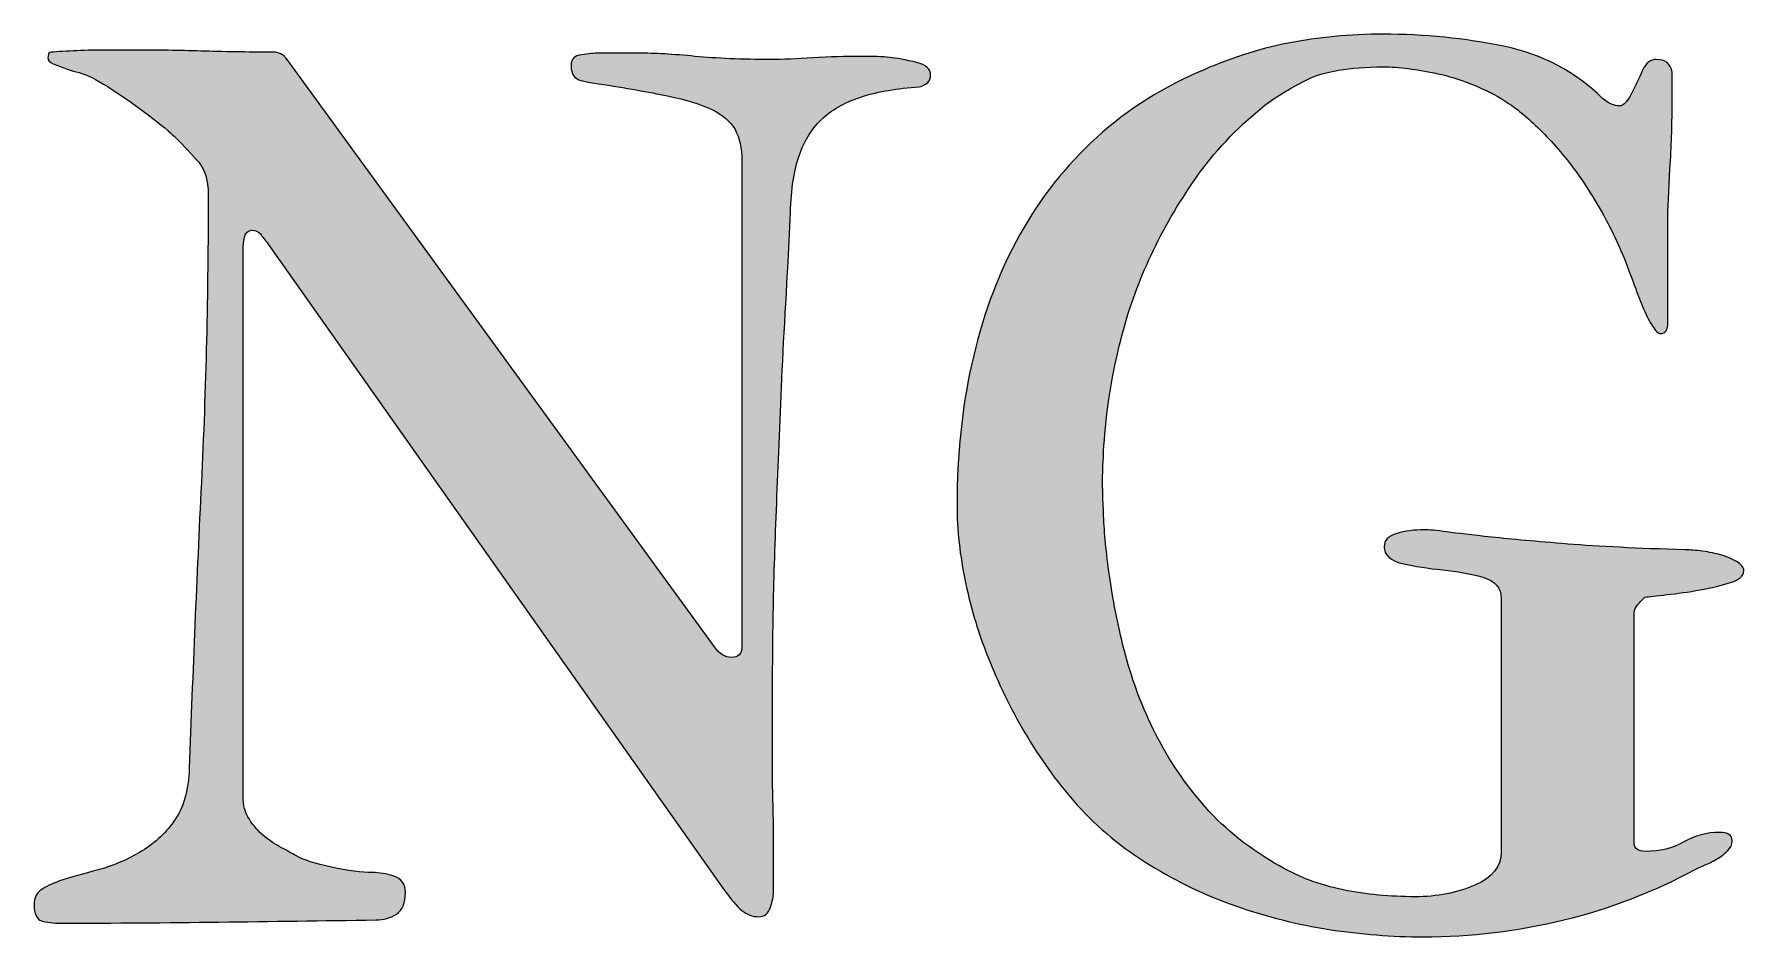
# Model space of a CAD drawing. Header units: inches. Extents: x 185 to 894, y -1024 to -60.
# Drawn here: x 569.6 to 889, y -229.3 to -60.7 of the extents above; entities that cross this region are included whole.
import ezdxf

# ---------------------------------------------------------------- set-up
doc = ezdxf.new("R2010")
doc.units = ezdxf.units.IN
doc.header["$MEASUREMENT"] = 0
doc.layers.add('Layer 1', color=7, linetype='Continuous')

# ---------------------------------------------------------------- blocks, each defined once
blk = doc.blocks.new('block 11')
at = {"layer": 'Layer 1', "true_color": 0xfccf0c}
h = blk.add_hatch(color=40, dxfattribs=at)
h.dxf.hatch_style = 2
edge = h.paths.add_edge_path()
edge.add_spline(control_points=[(608.66, -203.14), (608.66, -204.71), (609.05, -206.12), (609.84, -207.37), (610.62, -208.62), (611.54, -209.67), (612.59, -210.52), (613.64, -211.38), (614.73, -212.1), (615.84, -212.69), (616.96, -213.28), (617.85, -213.77), (618.5, -214.17), (619.95, -214.95), (622.18, -215.68), (625.2, -216.33), (628.22, -216.99), (630.78, -217.32), (632.89, -217.32), (634.07, -217.32), (635.38, -217.55), (636.83, -218.01), (638.27, -218.47), (638.99, -219.49), (638.99, -221.06), (638.99, -223.03), (638.43, -224.38), (637.32, -225.1), (636.2, -225.82), (634.92, -226.18), (633.48, -226.18), (623.63, -226.32), (613.84, -226.45), (604.12, -226.58), (594.4, -226.71), (584.62, -226.78), (574.77, -226.78), (573.19, -226.78), (571.94, -226.65), (571.03, -226.38), (570.11, -226.12), (569.65, -225.07), (569.65, -223.23), (569.65, -222.05), (570.07, -221.16), (570.93, -220.57), (571.78, -219.98), (572.93, -219.42), (574.38, -218.9), (576.48, -218.24), (578.87, -217.55), (581.57, -216.83), (584.26, -216.11), (586.85, -215.02), (589.35, -213.58), (591.84, -212.13), (593.98, -210.2), (595.75, -207.76), (597.52, -205.34), (598.47, -202.02), (598.61, -197.82), (599.26, -179.82), (600.02, -162.06), (600.87, -144.53), (601.73, -126.99), (602.15, -109.04), (602.15, -90.65), (602.15, -88.02), (601.56, -86.02), (600.38, -84.64), (599.2, -83.26), (597.69, -81.65), (595.85, -79.81), (595.06, -79.02), (593.42, -77.68), (590.92, -75.77), (588.43, -73.87), (585.93, -72.13), (583.44, -70.55), (581.2, -69.11), (579.4, -68.22), (578.02, -67.89), (576.64, -67.57), (575.03, -67.01), (573.19, -66.22), (572.54, -65.96), (572.21, -65.56), (572.21, -65.04), (572.21, -64.91), (572.24, -64.71), (572.31, -64.45), (572.37, -64.18), (572.67, -64.05), (573.19, -64.05), (574.77, -63.92), (576.48, -63.82), (578.32, -63.76), (580.15, -63.69), (582.06, -63.66), (584.03, -63.66), (584.03, -63.66), (588.95, -63.66), (588.95, -63.66), (592.76, -63.66), (596.7, -63.73), (600.77, -63.85), (604.84, -63.99), (609.38, -64.05), (614.37, -64.05), (615.28, -64.05), (616.14, -64.51), (616.93, -65.43), (616.93, -65.43), (696.71, -175.16), (696.71, -175.16), (697.63, -176.47), (698.69, -177.13), (699.87, -177.13), (701.18, -177.13), (701.84, -176.47), (701.84, -175.16), (701.84, -175.16), (701.84, -84.34), (701.84, -84.34), (701.84, -81.98), (701.41, -80.04), (700.56, -78.53), (699.7, -77.02), (698.26, -75.77), (696.22, -74.79), (694.18, -73.8), (691.43, -72.95), (687.95, -72.23), (684.47, -71.51), (680.17, -70.75), (675.04, -69.96), (672.81, -69.7), (671.4, -69.34), (670.81, -68.88), (670.22, -68.42), (669.92, -67.6), (669.92, -66.41), (669.92, -65.37), (670.58, -64.74), (671.89, -64.54), (673.2, -64.35), (674.26, -64.25), (675.04, -64.25), (675.04, -64.25), (682.53, -64.25), (682.53, -64.25), (685.55, -64.25), (689.06, -64.45), (693.07, -64.84), (697.07, -65.23), (701.84, -65.43), (707.35, -65.43), (709.45, -65.43), (712.05, -65.33), (715.14, -65.14), (718.22, -64.94), (721.21, -64.84), (724.1, -64.84), (726.33, -64.84), (728.1, -64.91), (729.42, -65.04), (730.73, -65.17), (732.44, -65.5), (734.54, -66.02), (736.24, -66.41), (737.1, -67.2), (737.1, -68.38), (737.1, -69.44), (736.38, -70.16), (734.93, -70.55), (730.86, -70.82), (727.35, -71.41), (724.39, -72.33), (721.44, -73.25), (718.97, -74.59), (717.01, -76.36), (715.04, -78.14), (713.56, -80.44), (712.57, -83.26), (711.59, -86.08), (711.03, -89.66), (710.9, -94), (710.9, -94), (710.5, -103.26), (710.5, -103.26), (709.85, -113.89), (709.35, -123.25), (709.03, -131.33), (708.7, -139.4), (708.4, -146.79), (708.14, -153.49), (707.88, -160.19), (707.71, -166.49), (707.65, -172.4), (707.58, -178.31), (707.55, -184.42), (707.55, -190.72), (707.55, -190.72), (707.55, -197.42), (707.55, -197.42), (707.55, -199.39), (707.58, -201.53), (707.65, -203.82), (707.71, -206.12), (707.75, -208.72), (707.75, -211.61), (707.75, -211.61), (707.75, -221.06), (707.75, -221.06), (707.75, -221.72), (707.55, -222.64), (707.16, -223.82), (706.76, -225), (706.04, -225.59), (704.99, -225.59), (703.81, -225.59), (702.75, -225.2), (701.84, -224.41), (700.92, -223.62), (699.73, -222.24), (698.29, -220.27), (698.29, -220.27), (613.38, -99.91), (613.38, -99.91), (612.72, -99.12), (612.23, -98.5), (611.9, -98.03), (611.57, -97.57), (611.02, -97.34), (610.23, -97.34), (609.57, -97.34), (609.15, -97.77), (608.95, -98.62), (608.75, -99.48), (608.66, -100.3), (608.66, -101.09), (608.66, -101.09), (608.66, -203.14), (608.66, -203.14)], knot_values=[0, 0, 0, 0, 1, 1, 1, 2, 2, 2, 3, 3, 3, 4, 4, 4, 5, 5, 5, 6, 6, 6, 7, 7, 7, 8, 8, 8, 9, 9, 9, 10, 10, 10, 11, 11, 11, 12, 12, 12, 13, 13, 13, 14, 14, 14, 15, 15, 15, 16, 16, 16, 17, 17, 17, 18, 18, 18, 19, 19, 19, 20, 20, 20, 21, 21, 21, 22, 22, 22, 23, 23, 23, 24, 24, 24, 25, 25, 25, 26, 26, 26, 27, 27, 27, 28, 28, 28, 29, 29, 29, 30, 30, 30, 31, 31, 31, 32, 32, 32, 33, 33, 33, 34, 34, 34, 35, 35, 35, 36, 36, 36, 37, 37, 37, 38, 38, 38, 39, 39, 39, 40, 40, 40, 41, 41, 41, 42, 42, 42, 43, 43, 43, 44, 44, 44, 45, 45, 45, 46, 46, 46, 47, 47, 47, 48, 48, 48, 49, 49, 49, 50, 50, 50, 51, 51, 51, 52, 52, 52, 53, 53, 53, 54, 54, 54, 55, 55, 55, 56, 56, 56, 57, 57, 57, 58, 58, 58, 59, 59, 59, 60, 60, 60, 61, 61, 61, 62, 62, 62, 63, 63, 63, 64, 64, 64, 65, 65, 65, 66, 66, 66, 67, 67, 67, 68, 68, 68, 69, 69, 69, 70, 70, 70, 71, 71, 71, 72, 72, 72, 73, 73, 73, 74, 74, 74, 75, 75, 75, 76, 76, 76, 77, 77, 77, 78, 78, 78, 79, 79, 79, 80, 80, 80, 81, 81, 81, 81], degree=3, periodic=1)
h = blk.add_hatch(color=40, dxfattribs=at)
h.dxf.hatch_style = 2
edge = h.paths.add_edge_path()
edge.add_spline(control_points=[(742.02, -148.57), (742.02, -139.37), (742.94, -130.61), (744.78, -122.27), (746.62, -113.93), (749.38, -106.31), (753.06, -99.41), (756.73, -92.52), (761.4, -86.38), (767.04, -80.99), (772.69, -75.61), (779.39, -71.21), (787.14, -67.79), (792.65, -65.3), (798.23, -63.49), (803.88, -62.38), (809.53, -61.26), (815.44, -60.7), (821.61, -60.7), (829.36, -60.7), (836.88, -61.46), (844.17, -62.97), (851.46, -64.48), (857.6, -67.73), (862.59, -72.72), (863.77, -73.64), (864.82, -74.1), (865.74, -74.1), (866.53, -74.1), (867.35, -73.21), (868.2, -71.44), (869.06, -69.67), (869.68, -68.32), (870.08, -67.4), (870.73, -66.09), (871.58, -65.43), (872.64, -65.43), (874.34, -65.43), (875.33, -66.22), (875.59, -67.79), (875.59, -67.79), (875.59, -74.1), (875.59, -74.1), (875.59, -77.78), (875.46, -81.68), (875.2, -85.82), (874.93, -89.96), (874.8, -93.34), (874.8, -95.97), (874.8, -95.97), (874.8, -114.48), (874.8, -114.48), (874.8, -115.93), (874.34, -116.65), (873.42, -116.65), (873.03, -116.65), (872.54, -116.19), (871.95, -115.27), (871.36, -114.35), (870.8, -113.27), (870.27, -112.02), (869.75, -110.78), (869.25, -109.53), (868.8, -108.28), (868.33, -107.03), (867.97, -106.08), (867.71, -105.42), (866.4, -101.75), (864.79, -98.17), (862.88, -94.69), (860.98, -91.21), (858.94, -88.06), (856.78, -85.23), (854.61, -82.41), (852.38, -79.91), (850.08, -77.74), (847.78, -75.58), (845.65, -73.9), (843.68, -72.72), (839.74, -70.49), (835.8, -68.95), (831.86, -68.09), (827.92, -67.24), (824.5, -66.81), (821.61, -66.81), (815.31, -66.81), (810.51, -67.63), (807.23, -69.27), (803.95, -70.92), (801.25, -72.59), (799.15, -74.29), (794.16, -78.37), (789.99, -82.8), (786.64, -87.59), (783.3, -92.39), (780.5, -97.18), (778.27, -101.97), (776.04, -106.77), (774.3, -111.5), (773.05, -116.16), (771.8, -120.82), (770.92, -125.06), (770.39, -128.86), (769.87, -132.68), (769.54, -135.93), (769.41, -138.62), (769.27, -141.31), (769.21, -143.12), (769.21, -144.03), (769.21, -145.35), (769.27, -147.58), (769.41, -150.73), (769.54, -153.88), (769.9, -157.6), (770.49, -161.86), (771.08, -166.13), (772, -170.76), (773.25, -175.75), (774.5, -180.74), (776.3, -185.67), (778.67, -190.53), (781.03, -195.39), (784.05, -199.98), (787.73, -204.32), (791.4, -208.65), (795.93, -212.39), (801.32, -215.55), (805.52, -218.04), (809.79, -219.72), (814.13, -220.57), (818.46, -221.43), (822.92, -221.85), (827.52, -221.85), (831.72, -221.85), (835.47, -221.13), (838.75, -219.68), (842.03, -218.24), (843.68, -216.2), (843.68, -213.58), (843.68, -213.58), (843.68, -166.1), (843.68, -166.1), (843.68, -164.13), (842.52, -162.82), (840.23, -162.16), (837.93, -161.5), (835.43, -161.04), (832.74, -160.78), (830.05, -160.52), (827.55, -160.12), (825.26, -159.6), (822.96, -159.07), (821.81, -158.02), (821.81, -156.45), (821.81, -155.26), (822.6, -154.44), (824.17, -153.98), (825.75, -153.52), (827.45, -153.29), (829.3, -153.29), (830.21, -153.29), (831.63, -153.43), (833.53, -153.69), (835.43, -153.95), (838.23, -154.28), (841.9, -154.67), (845.58, -155.07), (850.31, -155.49), (856.09, -155.95), (861.87, -156.41), (869.16, -156.78), (877.96, -157.04), (878.61, -157.04), (879.56, -157.1), (880.81, -157.23), (882.06, -157.37), (883.28, -157.6), (884.46, -157.92), (885.64, -158.25), (886.69, -158.68), (887.61, -159.2), (888.52, -159.73), (888.99, -160.32), (888.99, -160.98), (888.99, -161.9), (888.16, -162.62), (886.52, -163.14), (884.88, -163.67), (882.98, -164.13), (880.81, -164.52), (878.64, -164.92), (876.58, -165.21), (874.61, -165.41), (872.64, -165.61), (871.26, -165.77), (870.47, -165.9), (869.68, -166.69), (869.16, -167.28), (868.89, -167.67), (868.63, -168.07), (868.5, -168.59), (868.5, -169.25), (868.5, -169.25), (868.5, -211.8), (868.5, -211.8), (868.5, -212.86), (869.22, -213.38), (870.67, -213.38), (873.29, -213.38), (875.66, -212.79), (877.76, -211.61), (879.86, -210.42), (882.09, -209.83), (884.46, -209.83), (885.11, -209.83), (885.67, -209.93), (886.13, -210.13), (886.59, -210.33), (886.82, -210.75), (886.82, -211.41), (886.82, -212.07), (886.52, -212.69), (885.94, -213.28), (885.34, -213.87), (884.65, -214.4), (883.87, -214.86), (883.08, -215.32), (882.29, -215.71), (881.5, -216.04), (880.71, -216.37), (880.19, -216.6), (879.93, -216.73), (872.17, -220.93), (864, -224.09), (855.4, -226.18), (846.79, -228.28), (838.03, -229.34), (829.1, -229.34), (823.32, -229.34), (817.48, -228.87), (811.56, -227.96), (805.66, -227.04), (799.87, -225.59), (794.23, -223.62), (788.58, -221.65), (783.2, -219.09), (778.08, -215.94), (772.95, -212.79), (768.42, -209.05), (764.48, -204.71), (761.07, -200.9), (757.98, -196.7), (755.22, -192.1), (752.46, -187.51), (750.1, -182.78), (748.13, -177.92), (746.16, -173.06), (744.65, -168.14), (743.6, -163.14), (742.55, -158.15), (742.02, -153.29), (742.02, -148.57)], knot_values=[0, 0, 0, 0, 1, 1, 1, 2, 2, 2, 3, 3, 3, 4, 4, 4, 5, 5, 5, 6, 6, 6, 7, 7, 7, 8, 8, 8, 9, 9, 9, 10, 10, 10, 11, 11, 11, 12, 12, 12, 13, 13, 13, 14, 14, 14, 15, 15, 15, 16, 16, 16, 17, 17, 17, 18, 18, 18, 19, 19, 19, 20, 20, 20, 21, 21, 21, 22, 22, 22, 23, 23, 23, 24, 24, 24, 25, 25, 25, 26, 26, 26, 27, 27, 27, 28, 28, 28, 29, 29, 29, 30, 30, 30, 31, 31, 31, 32, 32, 32, 33, 33, 33, 34, 34, 34, 35, 35, 35, 36, 36, 36, 37, 37, 37, 38, 38, 38, 39, 39, 39, 40, 40, 40, 41, 41, 41, 42, 42, 42, 43, 43, 43, 44, 44, 44, 45, 45, 45, 46, 46, 46, 47, 47, 47, 48, 48, 48, 49, 49, 49, 50, 50, 50, 51, 51, 51, 52, 52, 52, 53, 53, 53, 54, 54, 54, 55, 55, 55, 56, 56, 56, 57, 57, 57, 58, 58, 58, 59, 59, 59, 60, 60, 60, 61, 61, 61, 62, 62, 62, 63, 63, 63, 64, 64, 64, 65, 65, 65, 66, 66, 66, 67, 67, 67, 68, 68, 68, 69, 69, 69, 70, 70, 70, 71, 71, 71, 72, 72, 72, 73, 73, 73, 74, 74, 74, 75, 75, 75, 76, 76, 76, 77, 77, 77, 78, 78, 78, 79, 79, 79, 80, 80, 80, 81, 81, 81, 82, 82, 82, 83, 83, 83, 84, 84, 84, 85, 85, 85, 86, 86, 86, 87, 87, 87, 87], degree=3, periodic=1)
at = {"layer": 'Layer 1', "lineweight": 0}
for points, knots in [([(608.66, -203.14), (608.66, -204.71), (609.05, -206.12), (609.84, -207.37), (610.62, -208.62), (611.54, -209.67), (612.59, -210.52), (613.64, -211.38), (614.73, -212.1), (615.84, -212.69), (616.96, -213.28), (617.85, -213.77), (618.5, -214.17), (619.95, -214.95), (622.18, -215.68), (625.2, -216.33), (628.22, -216.99), (630.78, -217.32), (632.89, -217.32), (634.07, -217.32), (635.38, -217.55), (636.83, -218.01), (638.27, -218.47), (638.99, -219.49), (638.99, -221.06), (638.99, -223.03), (638.43, -224.38), (637.32, -225.1), (636.2, -225.82), (634.92, -226.18), (633.48, -226.18), (623.63, -226.32), (613.84, -226.45), (604.12, -226.58), (594.4, -226.71), (584.62, -226.78), (574.77, -226.78), (573.19, -226.78), (571.94, -226.65), (571.03, -226.38), (570.11, -226.12), (569.65, -225.07), (569.65, -223.23), (569.65, -222.05), (570.07, -221.16), (570.93, -220.57), (571.78, -219.98), (572.93, -219.42), (574.38, -218.9), (576.48, -218.24), (578.87, -217.55), (581.57, -216.83), (584.26, -216.11), (586.85, -215.02), (589.35, -213.58), (591.84, -212.13), (593.98, -210.2), (595.75, -207.76), (597.52, -205.34), (598.47, -202.02), (598.61, -197.82), (599.26, -179.82), (600.02, -162.06), (600.87, -144.53), (601.73, -126.99), (602.15, -109.04), (602.15, -90.65), (602.15, -88.02), (601.56, -86.02), (600.38, -84.64), (599.2, -83.26), (597.69, -81.65), (595.85, -79.81), (595.06, -79.02), (593.42, -77.68), (590.92, -75.77), (588.43, -73.87), (585.93, -72.13), (583.44, -70.55), (581.2, -69.11), (579.4, -68.22), (578.02, -67.89), (576.64, -67.57), (575.03, -67.01), (573.19, -66.22), (572.54, -65.96), (572.21, -65.56), (572.21, -65.04), (572.21, -64.91), (572.24, -64.71), (572.31, -64.45), (572.37, -64.18), (572.67, -64.05), (573.19, -64.05), (574.77, -63.92), (576.48, -63.82), (578.32, -63.76), (580.15, -63.69), (582.06, -63.66), (584.03, -63.66), (584.03, -63.66), (588.95, -63.66), (588.95, -63.66), (592.76, -63.66), (596.7, -63.73), (600.77, -63.85), (604.84, -63.99), (609.38, -64.05), (614.37, -64.05), (615.28, -64.05), (616.14, -64.51), (616.93, -65.43), (616.93, -65.43), (696.71, -175.16), (696.71, -175.16), (697.63, -176.47), (698.69, -177.13), (699.87, -177.13), (701.18, -177.13), (701.84, -176.47), (701.84, -175.16), (701.84, -175.16), (701.84, -84.34), (701.84, -84.34), (701.84, -81.98), (701.41, -80.04), (700.56, -78.53), (699.7, -77.02), (698.26, -75.77), (696.22, -74.79), (694.18, -73.8), (691.43, -72.95), (687.95, -72.23), (684.47, -71.51), (680.17, -70.75), (675.04, -69.96), (672.81, -69.7), (671.4, -69.34), (670.81, -68.88), (670.22, -68.42), (669.92, -67.6), (669.92, -66.41), (669.92, -65.37), (670.58, -64.74), (671.89, -64.54), (673.2, -64.35), (674.26, -64.25), (675.04, -64.25), (675.04, -64.25), (682.53, -64.25), (682.53, -64.25), (685.55, -64.25), (689.06, -64.45), (693.07, -64.84), (697.07, -65.23), (701.84, -65.43), (707.35, -65.43), (709.45, -65.43), (712.05, -65.33), (715.14, -65.14), (718.22, -64.94), (721.21, -64.84), (724.1, -64.84), (726.33, -64.84), (728.1, -64.91), (729.42, -65.04), (730.73, -65.17), (732.44, -65.5), (734.54, -66.02), (736.24, -66.41), (737.1, -67.2), (737.1, -68.38), (737.1, -69.44), (736.38, -70.16), (734.93, -70.55), (730.86, -70.82), (727.35, -71.41), (724.39, -72.33), (721.44, -73.25), (718.97, -74.59), (717.01, -76.36), (715.04, -78.14), (713.56, -80.44), (712.57, -83.26), (711.59, -86.08), (711.03, -89.66), (710.9, -94), (710.9, -94), (710.5, -103.26), (710.5, -103.26), (709.85, -113.89), (709.35, -123.25), (709.03, -131.33), (708.7, -139.4), (708.4, -146.79), (708.14, -153.49), (707.88, -160.19), (707.71, -166.49), (707.65, -172.4), (707.58, -178.31), (707.55, -184.42), (707.55, -190.72), (707.55, -190.72), (707.55, -197.42), (707.55, -197.42), (707.55, -199.39), (707.58, -201.53), (707.65, -203.82), (707.71, -206.12), (707.75, -208.72), (707.75, -211.61), (707.75, -211.61), (707.75, -221.06), (707.75, -221.06), (707.75, -221.72), (707.55, -222.64), (707.16, -223.82), (706.76, -225), (706.04, -225.59), (704.99, -225.59), (703.81, -225.59), (702.75, -225.2), (701.84, -224.41), (700.92, -223.62), (699.73, -222.24), (698.29, -220.27), (698.29, -220.27), (613.38, -99.91), (613.38, -99.91), (612.72, -99.12), (612.23, -98.5), (611.9, -98.03), (611.57, -97.57), (611.02, -97.34), (610.23, -97.34), (609.57, -97.34), (609.15, -97.77), (608.95, -98.62), (608.75, -99.48), (608.66, -100.3), (608.66, -101.09), (608.66, -101.09), (608.66, -203.14), (608.66, -203.14)], [0, 0, 0, 0, 1, 1, 1, 2, 2, 2, 3, 3, 3, 4, 4, 4, 5, 5, 5, 6, 6, 6, 7, 7, 7, 8, 8, 8, 9, 9, 9, 10, 10, 10, 11, 11, 11, 12, 12, 12, 13, 13, 13, 14, 14, 14, 15, 15, 15, 16, 16, 16, 17, 17, 17, 18, 18, 18, 19, 19, 19, 20, 20, 20, 21, 21, 21, 22, 22, 22, 23, 23, 23, 24, 24, 24, 25, 25, 25, 26, 26, 26, 27, 27, 27, 28, 28, 28, 29, 29, 29, 30, 30, 30, 31, 31, 31, 32, 32, 32, 33, 33, 33, 34, 34, 34, 35, 35, 35, 36, 36, 36, 37, 37, 37, 38, 38, 38, 39, 39, 39, 40, 40, 40, 41, 41, 41, 42, 42, 42, 43, 43, 43, 44, 44, 44, 45, 45, 45, 46, 46, 46, 47, 47, 47, 48, 48, 48, 49, 49, 49, 50, 50, 50, 51, 51, 51, 52, 52, 52, 53, 53, 53, 54, 54, 54, 55, 55, 55, 56, 56, 56, 57, 57, 57, 58, 58, 58, 59, 59, 59, 60, 60, 60, 61, 61, 61, 62, 62, 62, 63, 63, 63, 64, 64, 64, 65, 65, 65, 66, 66, 66, 67, 67, 67, 68, 68, 68, 69, 69, 69, 70, 70, 70, 71, 71, 71, 72, 72, 72, 73, 73, 73, 74, 74, 74, 75, 75, 75, 76, 76, 76, 77, 77, 77, 78, 78, 78, 79, 79, 79, 80, 80, 80, 81, 81, 81, 81]), ([(742.02, -148.57), (742.02, -139.37), (742.94, -130.61), (744.78, -122.27), (746.62, -113.93), (749.38, -106.31), (753.06, -99.41), (756.73, -92.52), (761.4, -86.38), (767.04, -80.99), (772.69, -75.61), (779.39, -71.21), (787.14, -67.79), (792.65, -65.3), (798.23, -63.49), (803.88, -62.38), (809.53, -61.26), (815.44, -60.7), (821.61, -60.7), (829.36, -60.7), (836.88, -61.46), (844.17, -62.97), (851.46, -64.48), (857.6, -67.73), (862.59, -72.72), (863.77, -73.64), (864.82, -74.1), (865.74, -74.1), (866.53, -74.1), (867.35, -73.21), (868.2, -71.44), (869.06, -69.67), (869.68, -68.32), (870.08, -67.4), (870.73, -66.09), (871.58, -65.43), (872.64, -65.43), (874.34, -65.43), (875.33, -66.22), (875.59, -67.79), (875.59, -67.79), (875.59, -74.1), (875.59, -74.1), (875.59, -77.78), (875.46, -81.68), (875.2, -85.82), (874.93, -89.96), (874.8, -93.34), (874.8, -95.97), (874.8, -95.97), (874.8, -114.48), (874.8, -114.48), (874.8, -115.93), (874.34, -116.65), (873.42, -116.65), (873.03, -116.65), (872.54, -116.19), (871.95, -115.27), (871.36, -114.35), (870.8, -113.27), (870.27, -112.02), (869.75, -110.78), (869.25, -109.53), (868.8, -108.28), (868.33, -107.03), (867.97, -106.08), (867.71, -105.42), (866.4, -101.75), (864.79, -98.17), (862.88, -94.69), (860.98, -91.21), (858.94, -88.06), (856.78, -85.23), (854.61, -82.41), (852.38, -79.91), (850.08, -77.74), (847.78, -75.58), (845.65, -73.9), (843.68, -72.72), (839.74, -70.49), (835.8, -68.95), (831.86, -68.09), (827.92, -67.24), (824.5, -66.81), (821.61, -66.81), (815.31, -66.81), (810.51, -67.63), (807.23, -69.27), (803.95, -70.92), (801.25, -72.59), (799.15, -74.29), (794.16, -78.37), (789.99, -82.8), (786.64, -87.59), (783.3, -92.39), (780.5, -97.18), (778.27, -101.97), (776.04, -106.77), (774.3, -111.5), (773.05, -116.16), (771.8, -120.82), (770.92, -125.06), (770.39, -128.86), (769.87, -132.68), (769.54, -135.93), (769.41, -138.62), (769.27, -141.31), (769.21, -143.12), (769.21, -144.03), (769.21, -145.35), (769.27, -147.58), (769.41, -150.73), (769.54, -153.88), (769.9, -157.6), (770.49, -161.86), (771.08, -166.13), (772, -170.76), (773.25, -175.75), (774.5, -180.74), (776.3, -185.67), (778.67, -190.53), (781.03, -195.39), (784.05, -199.98), (787.73, -204.32), (791.4, -208.65), (795.93, -212.39), (801.32, -215.55), (805.52, -218.04), (809.79, -219.72), (814.13, -220.57), (818.46, -221.43), (822.92, -221.85), (827.52, -221.85), (831.72, -221.85), (835.47, -221.13), (838.75, -219.68), (842.03, -218.24), (843.68, -216.2), (843.68, -213.58), (843.68, -213.58), (843.68, -166.1), (843.68, -166.1), (843.68, -164.13), (842.52, -162.82), (840.23, -162.16), (837.93, -161.5), (835.43, -161.04), (832.74, -160.78), (830.05, -160.52), (827.55, -160.12), (825.26, -159.6), (822.96, -159.07), (821.81, -158.02), (821.81, -156.45), (821.81, -155.26), (822.6, -154.44), (824.17, -153.98), (825.75, -153.52), (827.45, -153.29), (829.3, -153.29), (830.21, -153.29), (831.63, -153.43), (833.53, -153.69), (835.43, -153.95), (838.23, -154.28), (841.9, -154.67), (845.58, -155.07), (850.31, -155.49), (856.09, -155.95), (861.87, -156.41), (869.16, -156.78), (877.96, -157.04), (878.61, -157.04), (879.56, -157.1), (880.81, -157.23), (882.06, -157.37), (883.28, -157.6), (884.46, -157.92), (885.64, -158.25), (886.69, -158.68), (887.61, -159.2), (888.52, -159.73), (888.99, -160.32), (888.99, -160.98), (888.99, -161.9), (888.16, -162.62), (886.52, -163.14), (884.88, -163.67), (882.98, -164.13), (880.81, -164.52), (878.64, -164.92), (876.58, -165.21), (874.61, -165.41), (872.64, -165.61), (871.26, -165.77), (870.47, -165.9), (869.68, -166.69), (869.16, -167.28), (868.89, -167.67), (868.63, -168.07), (868.5, -168.59), (868.5, -169.25), (868.5, -169.25), (868.5, -211.8), (868.5, -211.8), (868.5, -212.86), (869.22, -213.38), (870.67, -213.38), (873.29, -213.38), (875.66, -212.79), (877.76, -211.61), (879.86, -210.42), (882.09, -209.83), (884.46, -209.83), (885.11, -209.83), (885.67, -209.93), (886.13, -210.13), (886.59, -210.33), (886.82, -210.75), (886.82, -211.41), (886.82, -212.07), (886.52, -212.69), (885.94, -213.28), (885.34, -213.87), (884.65, -214.4), (883.87, -214.86), (883.08, -215.32), (882.29, -215.71), (881.5, -216.04), (880.71, -216.37), (880.19, -216.6), (879.93, -216.73), (872.17, -220.93), (864, -224.09), (855.4, -226.18), (846.79, -228.28), (838.03, -229.34), (829.1, -229.34), (823.32, -229.34), (817.48, -228.87), (811.56, -227.96), (805.66, -227.04), (799.87, -225.59), (794.23, -223.62), (788.58, -221.65), (783.2, -219.09), (778.08, -215.94), (772.95, -212.79), (768.42, -209.05), (764.48, -204.71), (761.07, -200.9), (757.98, -196.7), (755.22, -192.1), (752.46, -187.51), (750.1, -182.78), (748.13, -177.92), (746.16, -173.06), (744.65, -168.14), (743.6, -163.14), (742.55, -158.15), (742.02, -153.29), (742.02, -148.57)], [0, 0, 0, 0, 1, 1, 1, 2, 2, 2, 3, 3, 3, 4, 4, 4, 5, 5, 5, 6, 6, 6, 7, 7, 7, 8, 8, 8, 9, 9, 9, 10, 10, 10, 11, 11, 11, 12, 12, 12, 13, 13, 13, 14, 14, 14, 15, 15, 15, 16, 16, 16, 17, 17, 17, 18, 18, 18, 19, 19, 19, 20, 20, 20, 21, 21, 21, 22, 22, 22, 23, 23, 23, 24, 24, 24, 25, 25, 25, 26, 26, 26, 27, 27, 27, 28, 28, 28, 29, 29, 29, 30, 30, 30, 31, 31, 31, 32, 32, 32, 33, 33, 33, 34, 34, 34, 35, 35, 35, 36, 36, 36, 37, 37, 37, 38, 38, 38, 39, 39, 39, 40, 40, 40, 41, 41, 41, 42, 42, 42, 43, 43, 43, 44, 44, 44, 45, 45, 45, 46, 46, 46, 47, 47, 47, 48, 48, 48, 49, 49, 49, 50, 50, 50, 51, 51, 51, 52, 52, 52, 53, 53, 53, 54, 54, 54, 55, 55, 55, 56, 56, 56, 57, 57, 57, 58, 58, 58, 59, 59, 59, 60, 60, 60, 61, 61, 61, 62, 62, 62, 63, 63, 63, 64, 64, 64, 65, 65, 65, 66, 66, 66, 67, 67, 67, 68, 68, 68, 69, 69, 69, 70, 70, 70, 71, 71, 71, 72, 72, 72, 73, 73, 73, 74, 74, 74, 75, 75, 75, 76, 76, 76, 77, 77, 77, 78, 78, 78, 79, 79, 79, 80, 80, 80, 81, 81, 81, 82, 82, 82, 83, 83, 83, 84, 84, 84, 85, 85, 85, 86, 86, 86, 87, 87, 87, 87])]:
    blk.add_open_spline(points, degree=3, knots=knots, dxfattribs=at)
blk = doc.blocks.new('block 2')
at = {"layer": 'Layer 1'}
blk.add_blockref('block 11', (0, 0), dxfattribs=at)

msp = doc.modelspace()

# ---------------------------------------------------------------- block references
at = {"layer": 'Layer 1'}
msp.add_blockref('block 2', (0, 0), dxfattribs=at)

doc.saveas('drawing.dxf')
